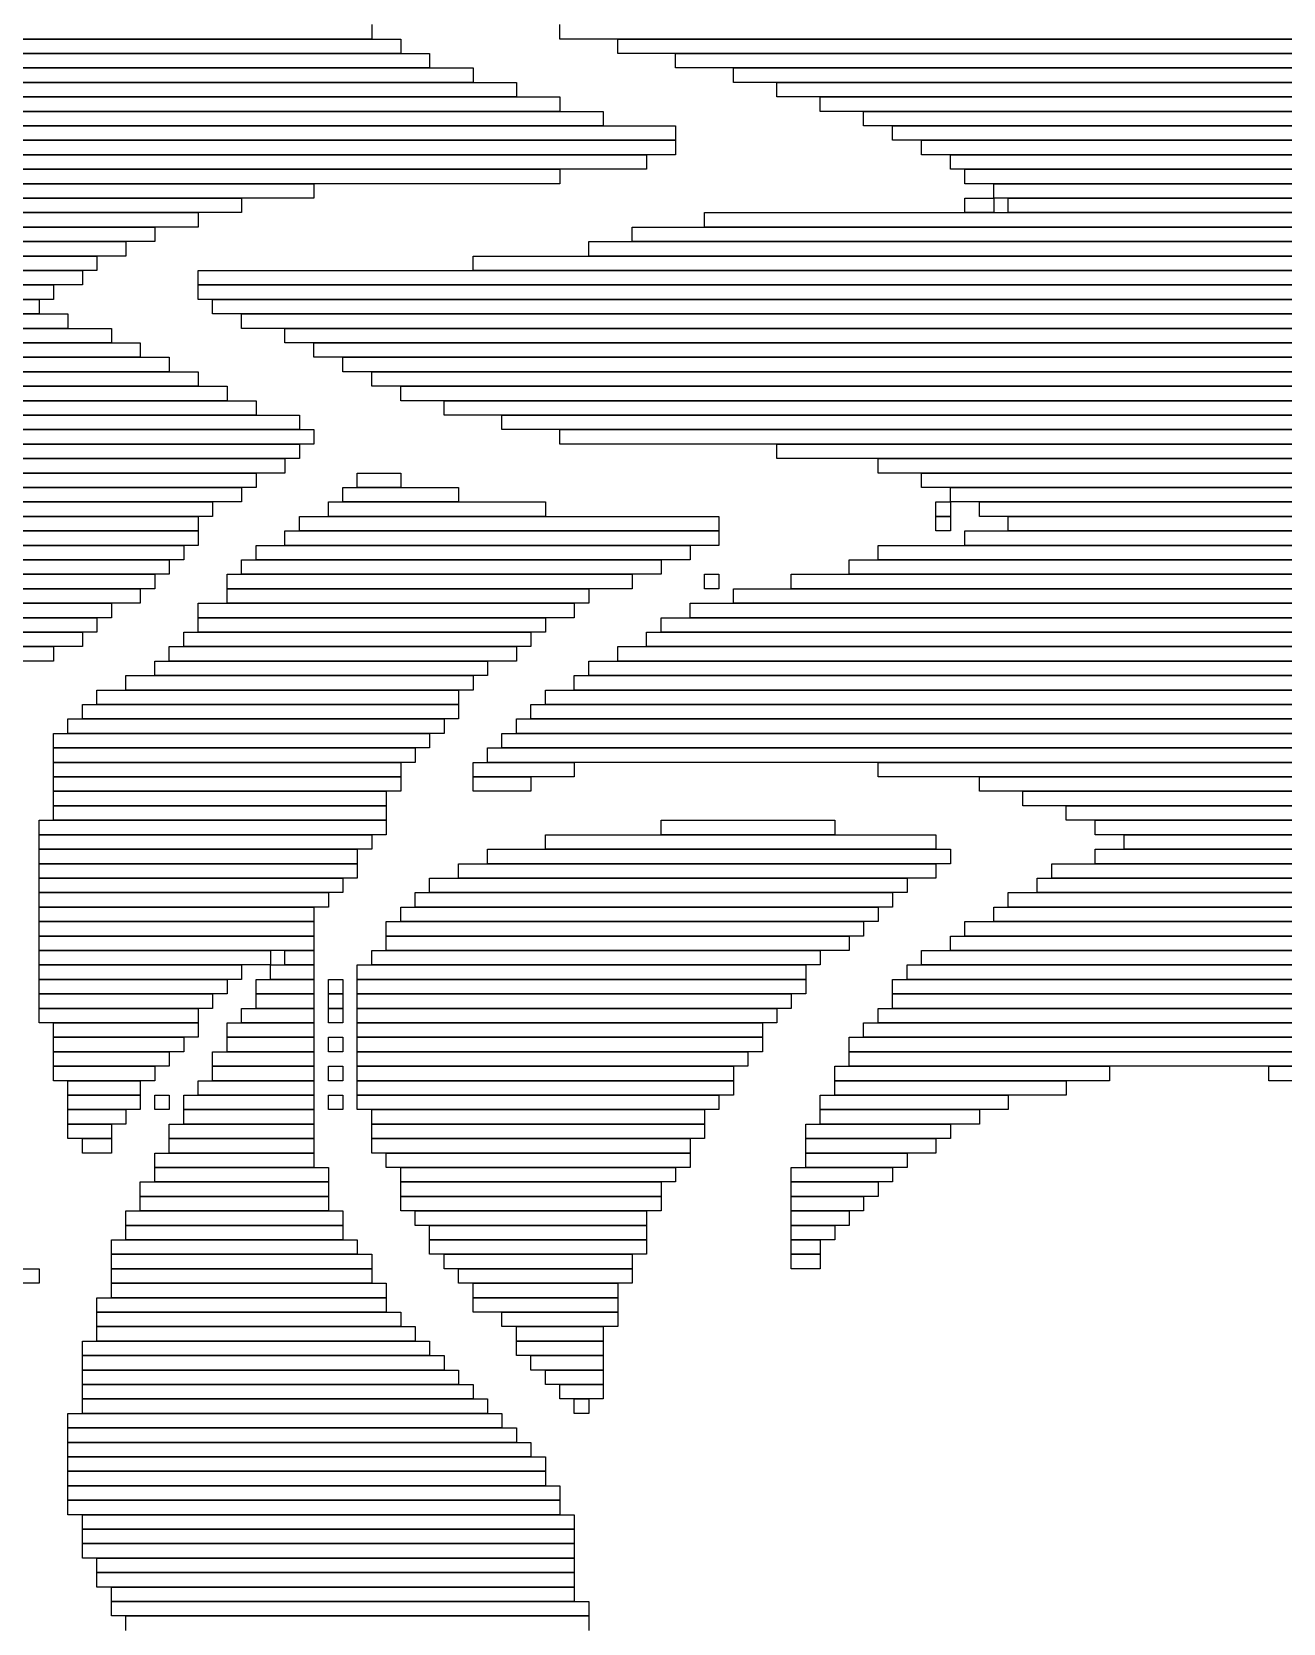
# Model space of a CAD drawing. Extents: x 343 to 660, y 321 to 684.
# Drawn here: x 405.5 to 492, y 403.5 to 513.5 of the extents above; entities that cross this region are included whole.
import ezdxf

# ---------------------------------------------------------------- set-up
doc = ezdxf.new("R2010")
doc.units = 0

msp = doc.modelspace()

# ---------------------------------------------------------------- linework, layer by layer
for p, q in [((429, 514), (429, 513)), ((442, 513), (442, 514)), ((394, 513), (431, 513)), ((429, 513), (395, 513)), ((431, 513), (431, 512)), ((532, 513), (442, 513)), ((446, 513), (534, 513)), ((446, 512), (446, 513)), ((431, 512), (394, 512)), ((394, 512), (433, 512)), ((433, 512), (433, 511)), ((534, 512), (446, 512)), ((450, 512), (535, 512)), ((450, 511), (450, 512)), ((393, 511), (436, 511)), ((433, 511), (394, 511)), ((436, 511), (436, 510)), ((535, 511), (450, 511)), ((454, 511), (537, 511)), ((454, 510), (454, 511)), ((392, 510), (439, 510)), ((436, 510), (393, 510)), ((439, 510), (439, 509)), ((537, 510), (454, 510)), ((457, 510), (539, 510)), ((457, 509), (457, 510)), ((391, 509), (442, 509)), ((439, 509), (392, 509)), ((442, 509), (442, 508)), ((539, 509), (457, 509)), ((460, 509), (540, 509)), ((460, 508), (460, 509)), ((442, 508), (391, 508)), ((391, 508), (445, 508)), ((445, 508), (445, 507)), ((540, 508), (460, 508)), ((463, 508), (540, 508)), ((463, 507), (463, 508)), ((390, 507), (450, 507)), ((445, 507), (391, 507)), ((450, 507), (450, 506)), ((540, 507), (463, 507)), ((465, 507), (541, 507)), ((465, 506), (465, 507)), ((389, 505), (448, 505)), ((450, 506), (390, 506)), ((390, 506), (450, 506)), ((450, 505), (390, 505)), ((448, 505), (448, 504)), ((450, 506), (450, 505)), ((541, 506), (465, 506)), ((467, 506), (541, 506)), ((467, 505), (467, 506)), ((541, 505), (467, 505)), ((469, 505), (541, 505)), ((469, 504), (469, 505)), ((448, 504), (389, 504)), ((389, 504), (442, 504)), ((442, 504), (442, 503)), ((541, 504), (469, 504)), ((470, 504), (542, 504)), ((470, 503), (470, 504)), ((388, 503), (425, 503)), ((442, 503), (389, 503)), ((425, 503), (425, 502)), ((542, 503), (470, 503)), ((472, 503), (542, 503)), ((472, 502), (472, 503)), ((387, 502), (420, 502)), ((425, 502), (388, 502)), ((420, 502), (420, 501)), ((470, 502), (472, 502)), ((470, 501), (470, 502)), ((542, 502), (472, 502)), ((472, 502), (472, 501)), ((473, 502), (542, 502)), ((473, 501), (473, 502)), ((420, 501), (387, 501)), ((387, 501), (417, 501)), ((417, 501), (417, 500)), ((452, 501), (543, 501)), ((452, 500), (452, 501)), ((472, 501), (470, 501)), ((542, 501), (473, 501)), ((417, 500), (387, 500)), ((387, 500), (414, 500)), ((414, 500), (414, 499)), ((447, 500), (544, 500)), ((447, 499), (447, 500)), ((543, 500), (452, 500)), ((386, 499), (412, 499)), ((414, 499), (387, 499)), ((412, 499), (412, 498)), ((444, 499), (544, 499)), ((444, 498), (444, 499)), ((544, 499), (447, 499)), ((412, 498), (386, 498)), ((386, 498), (410, 498)), ((410, 498), (410, 497)), ((436, 498), (545, 498)), ((436, 497), (436, 498)), ((544, 498), (444, 498)), ((385, 497), (409, 497)), ((410, 497), (386, 497)), ((409, 497), (409, 496)), ((417, 497), (546, 497)), ((417, 496), (417, 497)), ((545, 497), (436, 497)), ((409, 496), (385, 496)), ((385, 496), (407, 496)), ((407, 496), (407, 495)), ((546, 496), (417, 496)), ((417, 496), (547, 496)), ((417, 495), (417, 496)), ((407, 495), (385, 495)), ((385, 495), (406, 495)), ((406, 494), (385, 494)), ((385, 494), (408, 494)), ((406, 495), (406, 494)), ((408, 494), (408, 493)), ((547, 495), (417, 495)), ((418, 495), (547, 495)), ((418, 494), (418, 495)), ((547, 494), (418, 494)), ((420, 494), (548, 494)), ((420, 493), (420, 494)), ((408, 493), (385, 493)), ((385, 493), (411, 493)), ((411, 493), (411, 492)), ((548, 493), (420, 493)), ((423, 493), (550, 493)), ((423, 492), (423, 493)), ((384, 492), (413, 492)), ((411, 492), (385, 492)), ((413, 492), (413, 491)), ((550, 492), (423, 492)), ((425, 492), (551, 492)), ((425, 491), (425, 492)), ((413, 491), (384, 491)), ((384, 491), (415, 491)), ((415, 491), (415, 490)), ((551, 491), (425, 491)), ((427, 491), (552, 491)), ((427, 490), (427, 491)), ((415, 490), (384, 490)), ((384, 490), (417, 490)), ((417, 490), (417, 489)), ((552, 490), (427, 490)), ((429, 490), (554, 490)), ((429, 489), (429, 490)), ((417, 489), (384, 489)), ((384, 489), (419, 489)), ((419, 489), (419, 488)), ((554, 489), (429, 489)), ((431, 489), (557, 489)), ((431, 488), (431, 489)), ((419, 488), (384, 488)), ((384, 488), (421, 488)), ((421, 488), (421, 487)), ((557, 488), (431, 488)), ((434, 488), (560, 488)), ((434, 487), (434, 488)), ((421, 487), (384, 487)), ((384, 487), (424, 487)), ((424, 487), (424, 486)), ((560, 487), (434, 487)), ((438, 487), (609, 487)), ((438, 486), (438, 487)), ((424, 486), (384, 486)), ((384, 486), (425, 486)), ((425, 486), (425, 485)), ((609, 486), (438, 486)), ((442, 486), (610, 486)), ((442, 485), (442, 486)), ((425, 485), (384, 485)), ((384, 485), (424, 485)), ((424, 485), (424, 484)), ((610, 485), (442, 485)), ((457, 485), (612, 485)), ((457, 484), (457, 485)), ((424, 484), (384, 484)), ((384, 484), (423, 484)), ((423, 483), (384, 483)), ((384, 483), (421, 483)), ((421, 483), (421, 482)), ((423, 484), (423, 483)), ((428, 483), (431, 483)), ((428, 482), (428, 483)), ((431, 483), (431, 482)), ((612, 484), (457, 484)), ((464, 484), (613, 484)), ((464, 483), (464, 484)), ((613, 483), (464, 483)), ((467, 483), (615, 483)), ((467, 482), (467, 483)), ((421, 482), (384, 482)), ((384, 482), (420, 482)), ((420, 482), (420, 481)), ((427, 482), (435, 482)), ((427, 481), (427, 482)), ((431, 482), (428, 482)), ((435, 482), (435, 481)), ((615, 482), (467, 482)), ((469, 482), (617, 482)), ((469, 481), (469, 482)), ((420, 481), (384, 481)), ((384, 481), (418, 481)), ((418, 481), (418, 480)), ((426, 481), (441, 481)), ((426, 480), (426, 481)), ((435, 481), (427, 481)), ((441, 481), (441, 480)), ((468, 481), (469, 481)), ((468, 480), (468, 481)), ((617, 481), (469, 481)), ((469, 481), (469, 480)), ((471, 481), (620, 481)), ((471, 480), (471, 481)), ((418, 480), (384, 480)), ((384, 480), (417, 480)), ((417, 480), (417, 479)), ((424, 480), (453, 480)), ((424, 479), (424, 480)), ((441, 480), (426, 480)), ((453, 480), (453, 479)), ((469, 480), (468, 480)), ((468, 480), (469, 480)), ((468, 479), (468, 480)), ((469, 480), (469, 479)), ((620, 480), (471, 480)), ((473, 480), (622, 480)), ((473, 479), (473, 480)), ((417, 479), (384, 479)), ((384, 479), (417, 479)), ((417, 479), (417, 478)), ((423, 479), (453, 479)), ((423, 478), (423, 479)), ((453, 479), (424, 479)), ((453, 479), (453, 478)), ((469, 479), (468, 479)), ((470, 479), (625, 479)), ((470, 478), (470, 479)), ((622, 479), (473, 479)), ((417, 478), (384, 478)), ((384, 478), (416, 478)), ((416, 478), (416, 477)), ((421, 478), (451, 478)), ((421, 477), (421, 478)), ((453, 478), (423, 478)), ((451, 478), (451, 477)), ((464, 478), (528, 478)), ((464, 477), (464, 478)), ((625, 478), (470, 478)), ((416, 477), (384, 477)), ((384, 477), (415, 477)), ((415, 477), (415, 476)), ((420, 477), (449, 477)), ((420, 476), (420, 477)), ((451, 477), (421, 477)), ((449, 477), (449, 476)), ((462, 477), (528, 477)), ((462, 476), (462, 477)), ((528, 477), (464, 477)), ((415, 476), (384, 476)), ((384, 476), (414, 476)), ((414, 476), (414, 475)), ((419, 476), (447, 476)), ((419, 475), (419, 476)), ((449, 476), (420, 476)), ((447, 476), (447, 475)), ((452, 476), (453, 476)), ((452, 475), (452, 476)), ((453, 476), (453, 475)), ((458, 476), (510, 476)), ((458, 475), (458, 476)), ((528, 476), (462, 476)), ((414, 475), (384, 475)), ((385, 475), (413, 475)), ((413, 475), (413, 474)), ((447, 475), (419, 475)), ((419, 475), (444, 475)), ((419, 474), (419, 475)), ((444, 475), (444, 474)), ((453, 475), (452, 475)), ((454, 475), (511, 475)), ((454, 474), (454, 475)), ((510, 475), (458, 475)), ((413, 474), (385, 474)), ((385, 474), (411, 474)), ((411, 474), (411, 473)), ((417, 474), (443, 474)), ((417, 473), (417, 474)), ((444, 474), (419, 474)), ((443, 474), (443, 473)), ((451, 474), (511, 474)), ((451, 473), (451, 474)), ((511, 474), (454, 474)), ((411, 473), (385, 473)), ((385, 473), (410, 473)), ((410, 472), (385, 472)), ((385, 472), (409, 472)), ((409, 472), (409, 471)), ((410, 473), (410, 472)), ((416, 472), (440, 472)), ((416, 471), (416, 472)), ((443, 473), (417, 473)), ((417, 473), (441, 473)), ((417, 472), (417, 473)), ((441, 472), (417, 472)), ((440, 472), (440, 471)), ((441, 473), (441, 472)), ((448, 472), (512, 472)), ((448, 471), (448, 472)), ((449, 473), (512, 473)), ((449, 472), (449, 473)), ((512, 472), (449, 472)), ((511, 473), (451, 473)), ((409, 471), (385, 471)), ((385, 471), (407, 471)), ((407, 471), (407, 470)), ((415, 471), (439, 471)), ((415, 470), (415, 471)), ((440, 471), (416, 471)), ((439, 471), (439, 470)), ((446, 471), (513, 471)), ((446, 470), (446, 471)), ((512, 471), (448, 471)), ((407, 470), (385, 470)), ((414, 470), (437, 470)), ((414, 469), (414, 470)), ((439, 470), (415, 470)), ((437, 470), (437, 469)), ((444, 470), (513, 470)), ((444, 469), (444, 470)), ((513, 470), (446, 470)), ((412, 469), (436, 469)), ((412, 468), (412, 469)), ((437, 469), (414, 469)), ((436, 469), (436, 468)), ((443, 469), (514, 469)), ((443, 468), (443, 469)), ((513, 469), (444, 469)), ((410, 468), (435, 468)), ((410, 467), (410, 468)), ((436, 468), (412, 468)), ((435, 468), (435, 467)), ((441, 468), (514, 468)), ((441, 467), (441, 468)), ((514, 468), (443, 468)), ((409, 467), (435, 467)), ((409, 466), (409, 467)), ((435, 467), (410, 467)), ((435, 467), (435, 466)), ((440, 467), (515, 467)), ((440, 466), (440, 467)), ((514, 467), (441, 467)), ((408, 466), (434, 466)), ((408, 465), (408, 466)), ((435, 466), (409, 466)), ((434, 466), (434, 465)), ((439, 466), (515, 466)), ((439, 465), (439, 466)), ((515, 466), (440, 466)), ((407, 465), (433, 465)), ((407, 464), (407, 465)), ((434, 465), (408, 465)), ((433, 465), (433, 464)), ((438, 465), (516, 465)), ((438, 464), (438, 465)), ((515, 465), (439, 465)), ((433, 464), (407, 464)), ((407, 464), (432, 464)), ((407, 463), (407, 464)), ((432, 464), (432, 463)), ((437, 464), (516, 464)), ((437, 463), (437, 464)), ((516, 464), (438, 464)), ((432, 463), (407, 463)), ((407, 463), (431, 463)), ((407, 462), (407, 463)), ((431, 463), (431, 462)), ((436, 463), (443, 463)), ((436, 462), (436, 463)), ((516, 463), (437, 463)), ((443, 463), (443, 462)), ((464, 463), (517, 463)), ((464, 462), (464, 463)), ((431, 462), (407, 462)), ((407, 462), (431, 462)), ((407, 461), (407, 462)), ((431, 461), (407, 461)), ((407, 461), (430, 461)), ((407, 460), (407, 461)), ((430, 461), (430, 460)), ((431, 462), (431, 461)), ((443, 462), (436, 462)), ((436, 462), (440, 462)), ((436, 461), (436, 462)), ((440, 461), (436, 461)), ((440, 462), (440, 461)), ((517, 462), (464, 462)), ((471, 462), (517, 462)), ((471, 461), (471, 462)), ((517, 461), (471, 461)), ((474, 461), (518, 461)), ((474, 460), (474, 461)), ((430, 460), (407, 460)), ((407, 460), (430, 460)), ((407, 459), (407, 460)), ((430, 460), (430, 459)), ((518, 460), (474, 460)), ((477, 460), (518, 460)), ((477, 459), (477, 460)), ((406, 459), (430, 459)), ((406, 458), (406, 459)), ((430, 459), (407, 459)), ((430, 459), (430, 458)), ((449, 459), (461, 459)), ((449, 458), (449, 459)), ((461, 459), (461, 458)), ((518, 459), (477, 459)), ((479, 459), (519, 459)), ((479, 458), (479, 459)), ((430, 458), (406, 458)), ((406, 458), (429, 458)), ((406, 457), (406, 458)), ((429, 458), (429, 457)), ((441, 458), (468, 458)), ((441, 457), (441, 458)), ((461, 458), (449, 458)), ((468, 458), (468, 457)), ((519, 458), (479, 458)), ((481, 458), (520, 458)), ((481, 457), (481, 458)), ((429, 457), (406, 457)), ((406, 457), (428, 457)), ((406, 456), (406, 457)), ((428, 457), (428, 456)), ((437, 457), (469, 457)), ((437, 456), (437, 457)), ((468, 457), (441, 457)), ((469, 457), (469, 456)), ((479, 457), (521, 457)), ((479, 456), (479, 457)), ((520, 457), (481, 457)), ((428, 456), (406, 456)), ((406, 456), (428, 456)), ((406, 455), (406, 456)), ((428, 456), (428, 455)), ((435, 456), (468, 456)), ((435, 455), (435, 456)), ((469, 456), (437, 456)), ((468, 456), (468, 455)), ((476, 456), (521, 456)), ((476, 455), (476, 456)), ((521, 456), (479, 456)), ((428, 455), (406, 455)), ((406, 455), (427, 455)), ((406, 454), (406, 455)), ((427, 455), (427, 454)), ((433, 455), (466, 455)), ((433, 454), (433, 455)), ((468, 455), (435, 455)), ((466, 455), (466, 454)), ((475, 455), (522, 455)), ((475, 454), (475, 455)), ((521, 455), (476, 455)), ((427, 454), (406, 454)), ((406, 454), (426, 454)), ((406, 453), (406, 454)), ((426, 454), (426, 453)), ((432, 454), (465, 454)), ((432, 453), (432, 454)), ((466, 454), (433, 454)), ((465, 454), (465, 453)), ((473, 454), (523, 454)), ((473, 453), (473, 454)), ((522, 454), (475, 454)), ((426, 453), (406, 453)), ((406, 453), (425, 453)), ((406, 452), (406, 453)), ((425, 453), (425, 452)), ((431, 453), (464, 453)), ((431, 452), (431, 453)), ((465, 453), (432, 453)), ((464, 453), (464, 452)), ((472, 453), (523, 453)), ((472, 452), (472, 453)), ((523, 453), (473, 453)), ((425, 452), (406, 452)), ((406, 452), (425, 452)), ((406, 451), (406, 452)), ((425, 452), (425, 451)), ((430, 452), (463, 452)), ((430, 451), (430, 452)), ((464, 452), (431, 452)), ((463, 452), (463, 451)), ((470, 452), (524, 452)), ((470, 451), (470, 452)), ((523, 452), (472, 452)), ((425, 451), (406, 451)), ((406, 451), (425, 451)), ((406, 450), (406, 451)), ((425, 450), (406, 450)), ((406, 450), (422, 450)), ((406, 449), (406, 450)), ((422, 450), (422, 449)), ((423, 450), (425, 450)), ((423, 449), (423, 450)), ((425, 451), (425, 450)), ((425, 450), (425, 449)), ((429, 450), (460, 450)), ((429, 449), (429, 450)), ((463, 451), (430, 451)), ((430, 451), (462, 451)), ((430, 450), (430, 451)), ((462, 450), (430, 450)), ((460, 450), (460, 449)), ((462, 451), (462, 450)), ((467, 450), (526, 450)), ((467, 449), (467, 450)), ((469, 451), (525, 451)), ((469, 450), (469, 451)), ((525, 450), (469, 450)), ((524, 451), (470, 451)), ((422, 449), (406, 449)), ((406, 449), (420, 449)), ((406, 448), (406, 449)), ((420, 449), (420, 448)), ((422, 449), (425, 449)), ((422, 448), (422, 449)), ((425, 449), (423, 449)), ((425, 449), (425, 448)), ((428, 449), (459, 449)), ((428, 448), (428, 449)), ((460, 449), (429, 449)), ((459, 449), (459, 448)), ((466, 449), (527, 449)), ((466, 448), (466, 449)), ((526, 449), (467, 449)), ((420, 448), (406, 448)), ((406, 448), (419, 448)), ((406, 447), (406, 448)), ((419, 448), (419, 447)), ((421, 448), (425, 448)), ((421, 447), (421, 448)), ((425, 448), (422, 448)), ((425, 448), (425, 447)), ((426, 448), (427, 448)), ((426, 447), (426, 448)), ((427, 448), (427, 447)), ((459, 448), (428, 448)), ((428, 448), (459, 448)), ((428, 447), (428, 448)), ((459, 448), (459, 447)), ((465, 448), (528, 448)), ((465, 447), (465, 448)), ((527, 448), (466, 448)), ((419, 447), (406, 447)), ((406, 447), (418, 447)), ((406, 446), (406, 447)), ((418, 447), (418, 446)), ((425, 447), (421, 447)), ((421, 447), (425, 447)), ((421, 446), (421, 447)), ((425, 447), (425, 446)), ((427, 447), (426, 447)), ((426, 447), (427, 447)), ((426, 446), (426, 447)), ((427, 447), (427, 446)), ((459, 447), (428, 447)), ((428, 447), (458, 447)), ((428, 446), (428, 447)), ((458, 447), (458, 446)), ((528, 447), (465, 447)), ((465, 447), (529, 447)), ((465, 446), (465, 447)), ((418, 446), (406, 446)), ((406, 446), (417, 446)), ((406, 445), (406, 446)), ((417, 446), (417, 445)), ((420, 446), (425, 446)), ((420, 445), (420, 446)), ((425, 446), (421, 446)), ((425, 446), (425, 445)), ((427, 446), (426, 446)), ((426, 446), (427, 446)), ((426, 445), (426, 446)), ((427, 446), (427, 445)), ((458, 446), (428, 446)), ((428, 446), (457, 446)), ((428, 445), (428, 446)), ((457, 446), (457, 445)), ((464, 446), (530, 446)), ((464, 445), (464, 446)), ((529, 446), (465, 446)), ((417, 445), (406, 445)), ((407, 445), (417, 445)), ((407, 444), (407, 445)), ((417, 445), (417, 444)), ((419, 445), (425, 445)), ((419, 444), (419, 445)), ((425, 445), (420, 445)), ((425, 445), (425, 444)), ((427, 445), (426, 445)), ((457, 445), (428, 445)), ((428, 445), (456, 445)), ((428, 444), (428, 445)), ((456, 445), (456, 444)), ((463, 445), (531, 445)), ((463, 444), (463, 445)), ((530, 445), (464, 445)), ((417, 444), (407, 444)), ((407, 444), (416, 444)), ((407, 443), (407, 444)), ((416, 444), (416, 443)), ((425, 444), (419, 444)), ((419, 444), (425, 444)), ((419, 443), (419, 444)), ((425, 444), (425, 443)), ((426, 444), (427, 444)), ((426, 443), (426, 444)), ((427, 444), (427, 443)), ((456, 444), (428, 444)), ((428, 444), (456, 444)), ((428, 443), (428, 444)), ((456, 444), (456, 443)), ((462, 444), (532, 444)), ((462, 443), (462, 444)), ((531, 444), (463, 444)), ((416, 443), (407, 443)), ((407, 443), (415, 443)), ((407, 442), (407, 443)), ((415, 443), (415, 442)), ((418, 443), (425, 443)), ((418, 442), (418, 443)), ((425, 443), (419, 443)), ((425, 443), (425, 442)), ((427, 443), (426, 443)), ((456, 443), (428, 443)), ((428, 443), (455, 443)), ((428, 442), (428, 443)), ((455, 443), (455, 442)), ((532, 443), (462, 443)), ((462, 443), (533, 443)), ((462, 442), (462, 443)), ((415, 442), (407, 442)), ((407, 442), (414, 442)), ((407, 441), (407, 442)), ((414, 442), (414, 441)), ((425, 442), (418, 442)), ((418, 442), (425, 442)), ((418, 441), (418, 442)), ((425, 442), (425, 441)), ((426, 442), (427, 442)), ((426, 441), (426, 442)), ((427, 442), (427, 441)), ((455, 442), (428, 442)), ((428, 442), (454, 442)), ((428, 441), (428, 442)), ((454, 442), (454, 441)), ((461, 442), (480, 442)), ((461, 441), (461, 442)), ((533, 442), (462, 442)), ((480, 442), (480, 441)), ((491, 442), (534, 442)), ((491, 441), (491, 442)), ((414, 441), (407, 441)), ((408, 441), (413, 441)), ((408, 440), (408, 441)), ((413, 441), (413, 440)), ((417, 441), (425, 441)), ((417, 440), (417, 441)), ((425, 441), (418, 441)), ((425, 441), (425, 440)), ((427, 441), (426, 441)), ((454, 441), (428, 441)), ((428, 441), (454, 441)), ((428, 440), (428, 441)), ((454, 441), (454, 440)), ((480, 441), (461, 441)), ((461, 441), (477, 441)), ((461, 440), (461, 441)), ((477, 441), (477, 440)), ((534, 441), (491, 441)), ((413, 440), (408, 440)), ((408, 440), (413, 440)), ((408, 439), (408, 440)), ((413, 439), (408, 439)), ((408, 439), (412, 439)), ((408, 438), (408, 439)), ((412, 439), (412, 438)), ((413, 440), (413, 439)), ((414, 440), (415, 440)), ((414, 439), (414, 440)), ((415, 439), (414, 439)), ((415, 440), (415, 439)), ((416, 440), (425, 440)), ((416, 439), (416, 440)), ((425, 439), (416, 439)), ((416, 439), (425, 439)), ((416, 438), (416, 439)), ((425, 440), (417, 440)), ((425, 440), (425, 439)), ((425, 439), (425, 438)), ((426, 440), (427, 440)), ((426, 439), (426, 440)), ((427, 439), (426, 439)), ((427, 440), (427, 439)), ((454, 440), (428, 440)), ((428, 440), (453, 440)), ((428, 439), (428, 440)), ((453, 439), (428, 439)), ((429, 439), (452, 439)), ((429, 438), (429, 439)), ((452, 439), (452, 438)), ((453, 440), (453, 439)), ((460, 440), (473, 440)), ((460, 439), (460, 440)), ((473, 439), (460, 439)), ((460, 439), (471, 439)), ((460, 438), (460, 439)), ((477, 440), (461, 440)), ((471, 439), (471, 438)), ((473, 440), (473, 439)), ((412, 438), (408, 438)), ((408, 438), (411, 438)), ((408, 437), (408, 438)), ((411, 438), (411, 437)), ((415, 438), (425, 438)), ((415, 437), (415, 438)), ((425, 438), (416, 438)), ((425, 438), (425, 437)), ((452, 438), (429, 438)), ((429, 438), (452, 438)), ((429, 437), (429, 438)), ((452, 438), (452, 437)), ((459, 438), (469, 438)), ((459, 437), (459, 438)), ((471, 438), (460, 438)), ((469, 438), (469, 437)), ((411, 437), (408, 437)), ((409, 437), (411, 437)), ((409, 436), (409, 437)), ((411, 437), (411, 436)), ((425, 437), (415, 437)), ((415, 437), (425, 437)), ((415, 436), (415, 437)), ((425, 437), (425, 436)), ((452, 437), (429, 437)), ((429, 437), (451, 437)), ((429, 436), (429, 437)), ((451, 437), (451, 436)), ((469, 437), (459, 437)), ((459, 437), (468, 437)), ((459, 436), (459, 437)), ((468, 437), (468, 436)), ((411, 436), (409, 436)), ((414, 436), (425, 436)), ((414, 435), (414, 436)), ((425, 436), (415, 436)), ((425, 436), (425, 435)), ((451, 436), (429, 436)), ((430, 436), (451, 436)), ((430, 435), (430, 436)), ((451, 436), (451, 435)), ((468, 436), (459, 436)), ((459, 436), (466, 436)), ((459, 435), (459, 436)), ((466, 436), (466, 435)), ((425, 435), (414, 435)), ((414, 435), (426, 435)), ((414, 434), (414, 435)), ((426, 435), (426, 434)), ((451, 435), (430, 435)), ((431, 435), (450, 435)), ((431, 434), (431, 435)), ((450, 435), (450, 434)), ((458, 435), (465, 435)), ((458, 434), (458, 435)), ((466, 435), (459, 435)), ((465, 435), (465, 434)), ((413, 434), (426, 434)), ((413, 433), (413, 434)), ((426, 434), (414, 434)), ((426, 434), (426, 433)), ((450, 434), (431, 434)), ((431, 434), (449, 434)), ((431, 433), (431, 434)), ((449, 434), (449, 433)), ((465, 434), (458, 434)), ((458, 434), (464, 434)), ((458, 433), (458, 434)), ((464, 434), (464, 433)), ((426, 433), (413, 433)), ((413, 433), (426, 433)), ((413, 432), (413, 433)), ((426, 433), (426, 432)), ((449, 433), (431, 433)), ((431, 433), (449, 433)), ((431, 432), (431, 433)), ((449, 433), (449, 432)), ((464, 433), (458, 433)), ((458, 433), (463, 433)), ((458, 432), (458, 433)), ((463, 433), (463, 432)), ((412, 432), (427, 432)), ((412, 431), (412, 432)), ((426, 432), (413, 432)), ((427, 432), (427, 431)), ((449, 432), (431, 432)), ((432, 432), (448, 432)), ((432, 431), (432, 432)), ((448, 432), (448, 431)), ((463, 432), (458, 432)), ((458, 432), (462, 432)), ((458, 431), (458, 432)), ((462, 432), (462, 431)), ((427, 431), (412, 431)), ((412, 431), (427, 431)), ((412, 430), (412, 431)), ((427, 431), (427, 430)), ((448, 431), (432, 431)), ((433, 431), (448, 431)), ((433, 430), (433, 431)), ((448, 431), (448, 430)), ((462, 431), (458, 431)), ((458, 431), (461, 431)), ((458, 430), (458, 431)), ((461, 431), (461, 430)), ((411, 430), (428, 430)), ((411, 429), (411, 430)), ((427, 430), (412, 430)), ((428, 430), (428, 429)), ((448, 430), (433, 430)), ((433, 430), (448, 430)), ((433, 429), (433, 430)), ((448, 430), (448, 429)), ((461, 430), (458, 430)), ((458, 430), (460, 430)), ((458, 429), (458, 430)), ((460, 430), (460, 429)), ((403, 428), (406, 428)), ((406, 428), (406, 427)), ((428, 429), (411, 429)), ((411, 429), (429, 429)), ((411, 428), (411, 429)), ((429, 428), (411, 428)), ((411, 428), (429, 428)), ((411, 427), (411, 428)), ((429, 429), (429, 428)), ((429, 428), (429, 427)), ((448, 429), (433, 429)), ((434, 429), (447, 429)), ((434, 428), (434, 429)), ((447, 428), (434, 428)), ((435, 428), (447, 428)), ((435, 427), (435, 428)), ((447, 429), (447, 428)), ((447, 428), (447, 427)), ((460, 429), (458, 429)), ((458, 429), (460, 429)), ((458, 428), (458, 429)), ((460, 428), (458, 428)), ((460, 429), (460, 428)), ((406, 427), (403, 427)), ((429, 427), (411, 427)), ((411, 427), (430, 427)), ((411, 426), (411, 427)), ((430, 427), (430, 426)), ((447, 427), (435, 427)), ((436, 427), (446, 427)), ((436, 426), (436, 427)), ((446, 427), (446, 426)), ((410, 426), (430, 426)), ((410, 425), (410, 426)), ((430, 426), (411, 426)), ((430, 426), (430, 425)), ((446, 426), (436, 426)), ((436, 426), (446, 426)), ((436, 425), (436, 426)), ((446, 426), (446, 425)), ((430, 425), (410, 425)), ((410, 425), (431, 425)), ((410, 424), (410, 425)), ((431, 425), (431, 424)), ((446, 425), (436, 425)), ((438, 425), (446, 425)), ((438, 424), (438, 425)), ((446, 425), (446, 424)), ((431, 424), (410, 424)), ((410, 424), (432, 424)), ((410, 423), (410, 424)), ((432, 424), (432, 423)), ((446, 424), (438, 424)), ((439, 424), (445, 424)), ((439, 423), (439, 424)), ((445, 424), (445, 423)), ((409, 423), (433, 423)), ((409, 422), (409, 423)), ((432, 423), (410, 423)), ((433, 423), (433, 422)), ((445, 423), (439, 423)), ((439, 423), (445, 423)), ((439, 422), (439, 423)), ((445, 423), (445, 422)), ((433, 422), (409, 422)), ((409, 422), (434, 422)), ((409, 421), (409, 422)), ((434, 422), (434, 421)), ((445, 422), (439, 422)), ((440, 422), (445, 422)), ((440, 421), (440, 422)), ((445, 422), (445, 421)), ((434, 421), (409, 421)), ((409, 421), (435, 421)), ((409, 420), (409, 421)), ((435, 421), (435, 420)), ((445, 421), (440, 421)), ((441, 421), (445, 421)), ((441, 420), (441, 421)), ((445, 421), (445, 420)), ((435, 420), (409, 420)), ((409, 420), (436, 420)), ((409, 419), (409, 420)), ((436, 420), (436, 419)), ((445, 420), (441, 420)), ((442, 420), (445, 420)), ((442, 419), (442, 420)), ((445, 420), (445, 419)), ((436, 419), (409, 419)), ((409, 419), (437, 419)), ((409, 418), (409, 419)), ((437, 419), (437, 418)), ((445, 419), (442, 419)), ((443, 419), (444, 419)), ((443, 418), (443, 419)), ((444, 419), (444, 418)), ((408, 418), (438, 418)), ((408, 417), (408, 418)), ((438, 417), (408, 417)), ((408, 417), (439, 417)), ((408, 416), (408, 417)), ((437, 418), (409, 418)), ((438, 418), (438, 417)), ((439, 417), (439, 416)), ((444, 418), (443, 418)), ((439, 416), (408, 416)), ((408, 416), (440, 416)), ((408, 415), (408, 416)), ((440, 416), (440, 415)), ((440, 415), (408, 415)), ((408, 415), (441, 415)), ((408, 414), (408, 415)), ((441, 415), (441, 414)), ((441, 414), (408, 414)), ((408, 414), (441, 414)), ((408, 413), (408, 414)), ((441, 414), (441, 413)), ((441, 413), (408, 413)), ((408, 413), (442, 413)), ((408, 412), (408, 413)), ((442, 413), (442, 412)), ((442, 412), (408, 412)), ((408, 412), (442, 412)), ((408, 411), (408, 412)), ((442, 412), (442, 411)), ((442, 411), (408, 411)), ((409, 411), (443, 411)), ((409, 410), (409, 411)), ((443, 411), (443, 410)), ((443, 410), (409, 410)), ((409, 410), (443, 410)), ((409, 409), (409, 410)), ((443, 410), (443, 409)), ((443, 409), (409, 409)), ((409, 409), (443, 409)), ((409, 408), (409, 409)), ((443, 409), (443, 408)), ((443, 408), (409, 408)), ((410, 408), (443, 408)), ((410, 407), (410, 408)), ((443, 408), (443, 407)), ((443, 407), (410, 407)), ((410, 407), (443, 407)), ((410, 406), (410, 407)), ((443, 406), (410, 406)), ((411, 406), (443, 406)), ((411, 405), (411, 406)), ((443, 407), (443, 406)), ((443, 406), (443, 405)), ((443, 405), (411, 405)), ((411, 405), (444, 405)), ((411, 404), (411, 405)), ((444, 405), (444, 404)), ((444, 404), (411, 404)), ((412, 404), (444, 404)), ((412, 403), (412, 404)), ((444, 404), (444, 403))]:
    msp.add_line(p, q)

doc.saveas('drawing.dxf')
